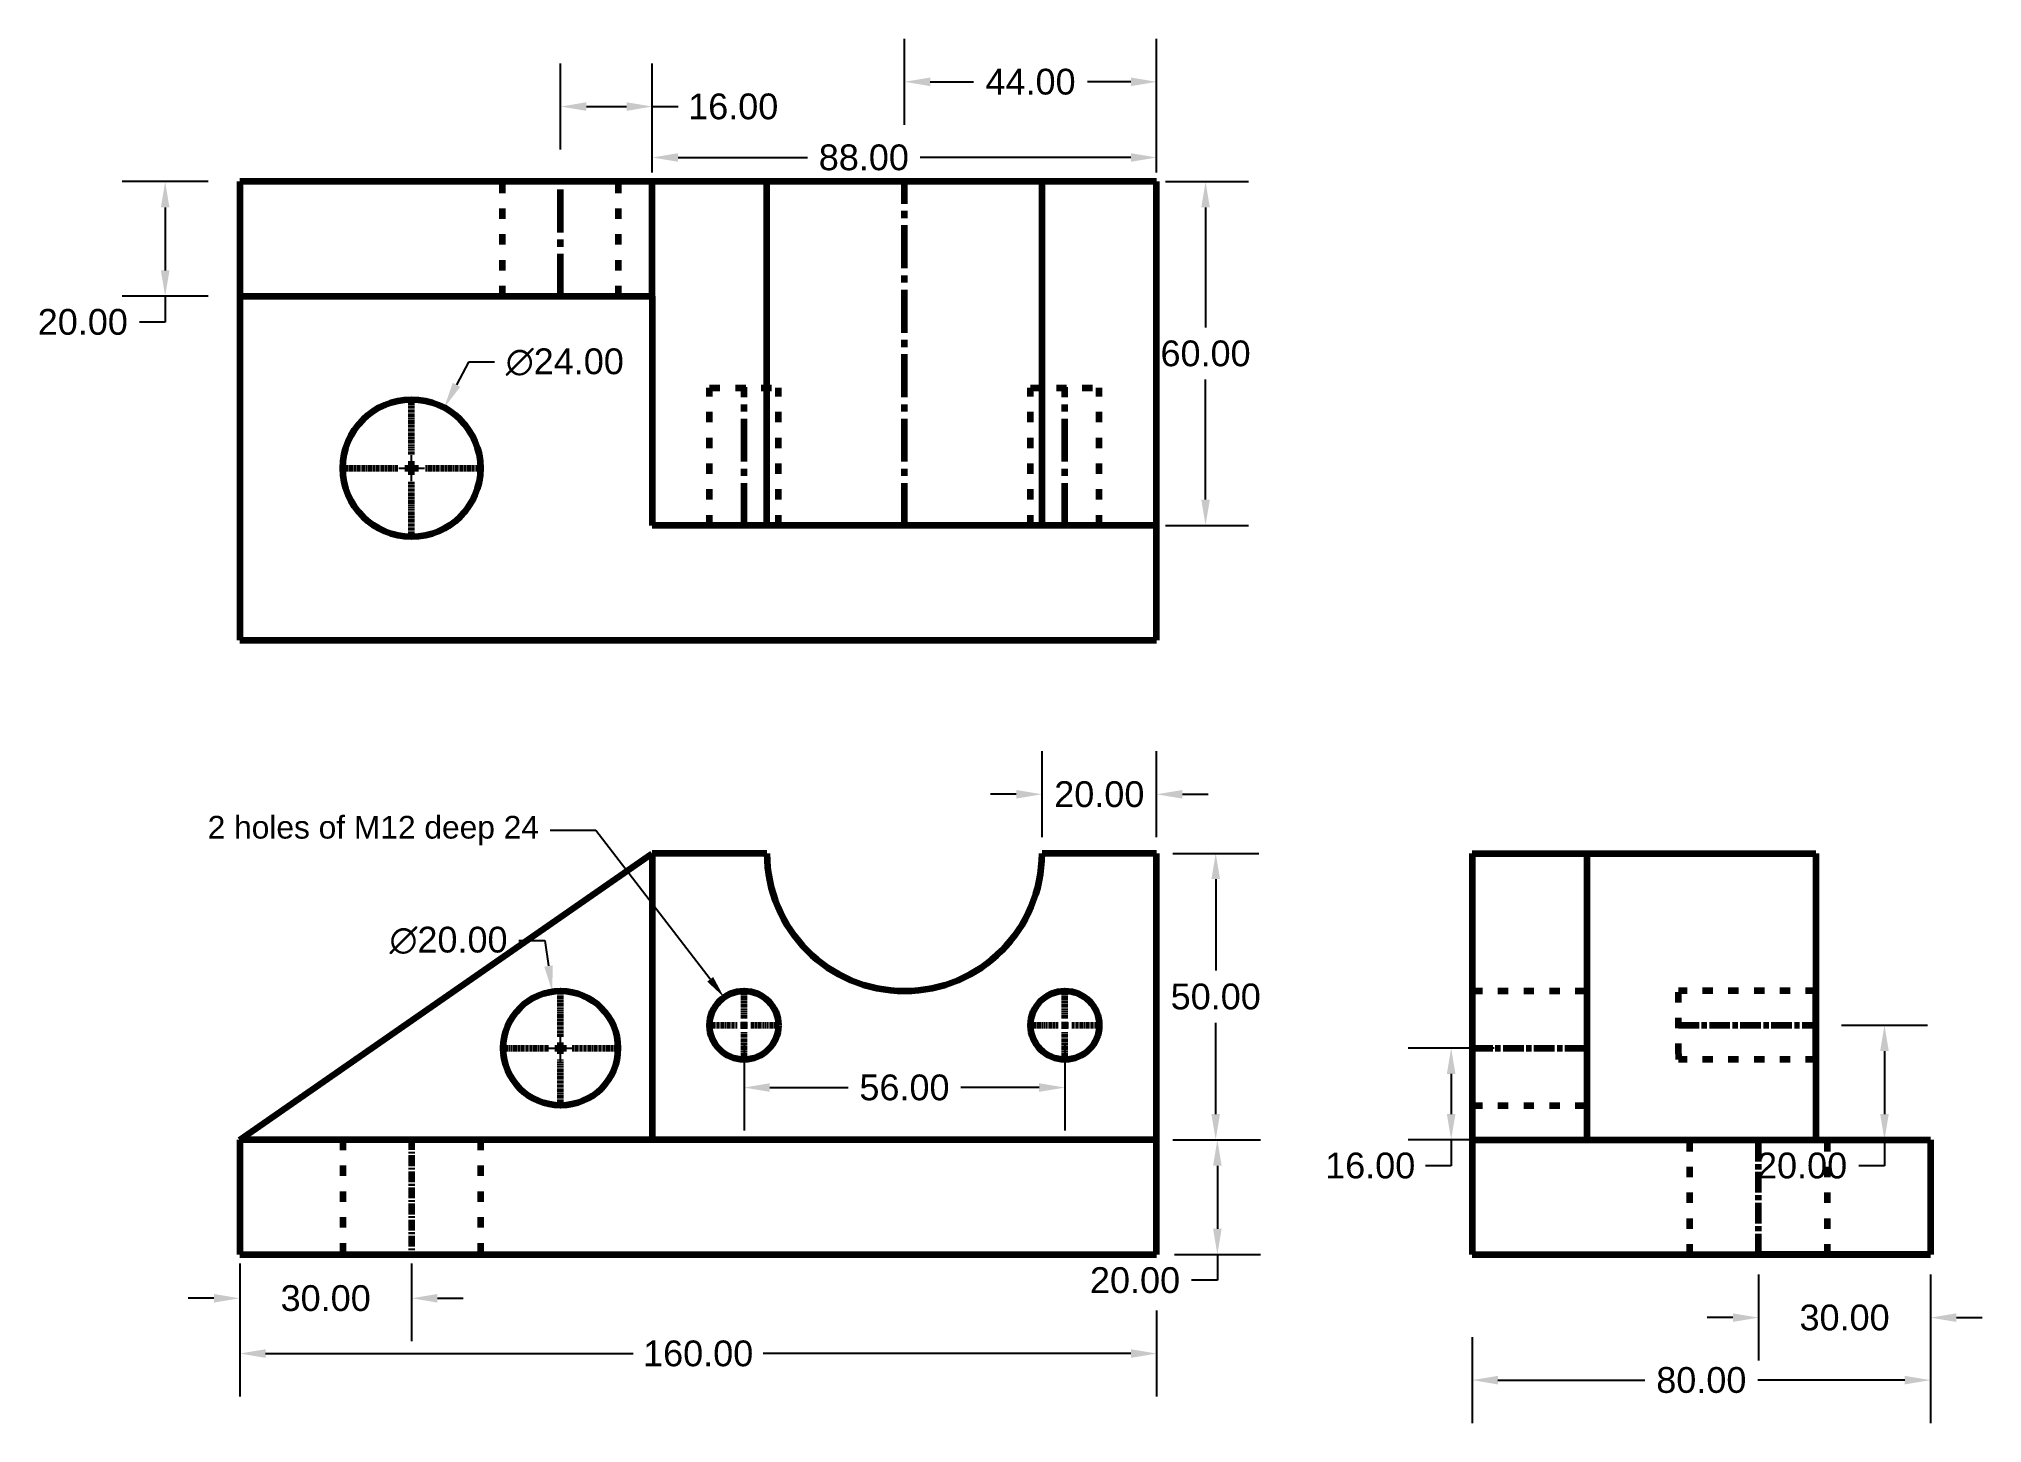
# Model space of a CAD drawing. Header units: inches. Extents: x 5278 to 5617, y -33 to 209.
import ezdxf
from ezdxf import colors
from ezdxf.entities.mleader import LeaderData, LeaderLine
from ezdxf.math import Vec2, Vec3

# ---------------------------------------------------------------- set-up
doc = ezdxf.new("R2010")
doc.units = ezdxf.units.IN
doc.header["$LTSCALE"] = 0.5
doc.header["$MEASUREMENT"] = 0
doc.header["$PDMODE"] = 35
for name, pattern in [('ACAD_ISO03W100', [30, 12, -18]), ('ACAD_ISO08W100', [36, 24, -3, 6, -3]), ('CENTER2', [1.125, 0.75, -0.125, 0.125, -0.125])]:
    doc.linetypes.add(name, pattern=pattern)
doc.styles.get("Standard").update_dxf_attribs({"font": 'arial.ttf'})
doc.dimstyles.new('ggg', dxfattribs={"dimscale": 25, "dimtxt": 0.18, "dimasz": 0.18, "dimexe": 0.3, "dimexo": 0.0625, "dimgap": 0.09, "dimtad": 0, "dimtih": 1, "dimtoh": 1, "dimzin": 0, "dimdsep": 46, "dimtxsty": 'Standard', "dimcen": 0.09, "dimadec": 0, "dimazin": 0, "dimtfac": 1, "dimtofl": 0, "dimtmove": 0, "dimatfit": 3, "dimfxl": 0.3, "dimfxlon": 1, "dimtolj": 1, "dimtzin": 0, "dimarcsym": 0})

# ---------------------------------------------------------------- blocks, each defined once
blk = doc.blocks.new('*U0')
at = {"color": 0, "linetype": 'CENTER2', "lineweight": 100, "transparency": 16777216}
for p, q in [((0, 1.2), (0, 6.12)), ((-6.12, 0), (-1.2, 0)), ((1.2, 0), (6.12, 0)), ((0, -6.12), (0, -1.2))]:
    blk.add_line(p, q, dxfattribs=at)
at = {"color": 0, "linetype": 'Continuous', "lineweight": 100, "transparency": 16777216}
for p, q in [((-0.6, 0), (0.6, 0)), ((0, -0.6), (0, 0.6))]:
    blk.add_line(p, q, dxfattribs=at)
blk = doc.blocks.new('*U1')
at = {"color": 0, "linetype": 'CENTER2', "lineweight": 100, "transparency": 16777216}
for p, q in [((0, 2), (0, 10.12)), ((-10.12, 0), (-2, 0)), ((2, 0), (10.12, 0)), ((0, -10.12), (0, -2))]:
    blk.add_line(p, q, dxfattribs=at)
at = {"color": 0, "linetype": 'Continuous', "lineweight": 100, "transparency": 16777216}
for p, q in [((-1, 0), (1, 0)), ((0, -1), (0, 1))]:
    blk.add_line(p, q, dxfattribs=at)
blk = doc.blocks.new('*U2')
at = {"color": 0, "linetype": 'CENTER2', "lineweight": 100, "transparency": 16777216}
for p, q in [((0, 1.2), (0, 6.12)), ((-6.12, 0), (-1.2, 0)), ((1.2, 0), (6.12, 0)), ((0, -6.12), (0, -1.2))]:
    blk.add_line(p, q, dxfattribs=at)
at = {"color": 0, "linetype": 'Continuous', "lineweight": 100, "transparency": 16777216}
for p, q in [((-0.6, 0), (0.6, 0)), ((0, -0.6), (0, 0.6))]:
    blk.add_line(p, q, dxfattribs=at)
blk = doc.blocks.new('*U3')
at = {"color": 0, "linetype": 'CENTER2', "lineweight": 100, "ltscale": 5, "transparency": 16777216}
blk.add_line((0, 10.12), (0, -10.12), dxfattribs=at)
blk = doc.blocks.new('*U4')
at = {"color": 0, "linetype": 'CENTER2', "lineweight": 100, "ltscale": 20, "transparency": 16777216}
blk.add_line((0, -30.12), (0, 30.12), dxfattribs=at)
blk = doc.blocks.new('*U5')
at = {"color": 0, "linetype": 'CENTER2', "lineweight": 100, "ltscale": 20, "transparency": 16777216}
blk.add_line((0, -12.12), (0, 12.12), dxfattribs=at)
blk = doc.blocks.new('*U6')
at = {"color": 0, "linetype": 'CENTER2', "lineweight": 100, "ltscale": 20, "transparency": 16777216}
blk.add_line((0, -12.12), (0, 12.12), dxfattribs=at)
blk = doc.blocks.new('*U7')
at = {"color": 0, "linetype": 'CENTER2', "lineweight": 100, "ltscale": 20, "transparency": 16777216}
blk.add_line((0, -10.12), (0, 10.12), dxfattribs=at)
blk = doc.blocks.new('*U8')
at = {"color": 0, "linetype": 'CENTER2', "lineweight": 100, "transparency": 16777216}
for p, q in [((0, 2.4), (0, 12.12)), ((-12.12, 0), (-2.4, 0)), ((2.4, 0), (12.12, 0)), ((0, -12.12), (0, -2.4))]:
    blk.add_line(p, q, dxfattribs=at)
at = {"color": 0, "linetype": 'Continuous', "lineweight": 100, "transparency": 16777216}
for p, q in [((-1.2, 0), (1.2, 0)), ((0, -1.2), (0, 1.2))]:
    blk.add_line(p, q, dxfattribs=at)
blk = doc.blocks.new('*D9')
at = {"color": 0, "lineweight": -2, "ltscale": 0.3, "transparency": 16777216}
for p, q in [((5592.73, 36.78), (5607.73, 36.78)), ((5600.23, 32.28), (5600.23, 21.28)), ((5592.73, 16.78), (5607.73, 16.78)), ((5600.23, 16.78), (5600.23, 12.28)), ((5600.23, 12.28), (5595.73, 12.28))]:
    blk.add_line(p, q, dxfattribs=at)
at = {"color": 0, "lineweight": 100, "ltscale": 0.3, "transparency": 16777216}
for points in [[(5599.48, 32.28), (5600.98, 32.28), (5600.23, 36.78)], [(5599.48, 21.28), (5600.98, 21.28), (5600.23, 16.78)]]:
    blk.add_solid(points, dxfattribs=at)
at = {"layer": 'Defpoints', "color": 0, "lineweight": 100, "ltscale": 0.3, "transparency": 16777216}
for p in [(5588.27, 36.78), (5588.27, 16.78), (5600.23, 16.78)]:
    blk.add_point(p, dxfattribs=at)
at = {"color": 0, "lineweight": 100, "ltscale": 0.3, "transparency": 16777216, "insert": (5585.85, 12.28), "char_height": 4.5, "attachment_point": 5}
blk.add_mtext('\\A1;20.00', dxfattribs=at)
blk = doc.blocks.new('*D10')
at = {"color": 0, "lineweight": -2, "ltscale": 0.3, "transparency": 16777216}
for p, q in [((5578.27, -6.74), (5578.27, -21.74)), ((5608.27, -6.74), (5608.27, -21.74)), ((5573.77, -14.24), (5569.27, -14.24)), ((5612.77, -14.24), (5617.27, -14.24))]:
    blk.add_line(p, q, dxfattribs=at)
at = {"color": 0, "lineweight": 100, "ltscale": 0.3, "transparency": 16777216}
for points in [[(5573.77, -13.49), (5573.77, -14.99), (5578.27, -14.24)], [(5612.77, -13.49), (5612.77, -14.99), (5608.27, -14.24)]]:
    blk.add_solid(points, dxfattribs=at)
at = {"layer": 'Defpoints', "color": 0, "lineweight": 100, "ltscale": 0.3, "transparency": 16777216}
for p in [(5578.27, -3.22), (5608.27, -3.22), (5608.27, -14.24)]:
    blk.add_point(p, dxfattribs=at)
at = {"color": 0, "lineweight": 100, "ltscale": 0.3, "transparency": 16777216, "insert": (5593.27, -14.24), "char_height": 4.5, "attachment_point": 5}
blk.add_mtext('\\A1;30.00', dxfattribs=at)
blk = doc.blocks.new('*D11')
at = {"color": 0, "lineweight": -2, "ltscale": 0.3, "transparency": 16777216}
for p, q in [((5528.27, -17.65), (5528.27, -32.65)), ((5608.27, -17.65), (5608.27, -32.65)), ((5532.77, -25.15), (5558.43, -25.15)), ((5603.77, -25.15), (5578.11, -25.15))]:
    blk.add_line(p, q, dxfattribs=at)
at = {"color": 0, "lineweight": 100, "ltscale": 0.3, "transparency": 16777216}
for points in [[(5532.77, -24.4), (5532.77, -25.9), (5528.27, -25.15)], [(5603.77, -24.4), (5603.77, -25.9), (5608.27, -25.15)]]:
    blk.add_solid(points, dxfattribs=at)
at = {"layer": 'Defpoints', "color": 0, "lineweight": 100, "ltscale": 0.3, "transparency": 16777216}
for p in [(5528.27, -3.22), (5608.27, -3.22), (5608.27, -25.15)]:
    blk.add_point(p, dxfattribs=at)
at = {"color": 0, "lineweight": 100, "ltscale": 0.3, "transparency": 16777216, "insert": (5568.27, -25.15), "char_height": 4.5, "attachment_point": 5}
blk.add_mtext('\\A1;80.00', dxfattribs=at)
blk = doc.blocks.new('*D12')
at = {"color": 0, "lineweight": -2, "ltscale": 0.3, "transparency": 16777216}
for p, q in [((5532.11, 32.78), (5517.11, 32.78)), ((5524.61, 28.28), (5524.61, 21.28)), ((5532.11, 16.78), (5517.11, 16.78)), ((5524.61, 16.78), (5524.61, 12.28)), ((5524.61, 12.28), (5520.11, 12.28))]:
    blk.add_line(p, q, dxfattribs=at)
at = {"color": 0, "lineweight": 100, "ltscale": 0.3, "transparency": 16777216}
for points in [[(5523.86, 28.28), (5525.36, 28.28), (5524.61, 32.78)], [(5523.86, 21.28), (5525.36, 21.28), (5524.61, 16.78)]]:
    blk.add_solid(points, dxfattribs=at)
at = {"layer": 'Defpoints', "color": 0, "lineweight": 100, "ltscale": 0.3, "transparency": 16777216}
for p in [(5538.27, 32.78), (5524.61, 16.78), (5538.27, 16.78)]:
    blk.add_point(p, dxfattribs=at)
at = {"color": 0, "lineweight": 100, "ltscale": 0.3, "transparency": 16777216, "insert": (5510.49, 12.28), "char_height": 4.5, "attachment_point": 5}
blk.add_mtext('\\A1;16.00', dxfattribs=at)
blk = doc.blocks.new('*D13')
at = {"color": 0, "lineweight": -2, "ltscale": 0.3, "transparency": 16777216}
for p, q in [((5476.32, 16.78), (5491.32, 16.78)), ((5483.82, 12.28), (5483.82, 1.28)), ((5476.32, -3.22), (5491.32, -3.22)), ((5483.82, -3.22), (5483.82, -7.72)), ((5483.82, -7.72), (5479.32, -7.72))]:
    blk.add_line(p, q, dxfattribs=at)
at = {"color": 0, "lineweight": 100, "ltscale": 0.3, "transparency": 16777216}
for points in [[(5483.07, 12.28), (5484.57, 12.28), (5483.82, 16.78)], [(5483.07, 1.28), (5484.57, 1.28), (5483.82, -3.22)]]:
    blk.add_solid(points, dxfattribs=at)
at = {"layer": 'Defpoints', "color": 0, "lineweight": 100, "ltscale": 0.3, "transparency": 16777216}
for p in [(5473.22, 16.78), (5473.22, -3.22), (5483.82, -3.22)]:
    blk.add_point(p, dxfattribs=at)
at = {"color": 0, "lineweight": 100, "ltscale": 0.3, "transparency": 16777216, "insert": (5469.45, -7.72), "char_height": 4.5, "attachment_point": 5}
blk.add_mtext('\\A1;20.00', dxfattribs=at)
blk = doc.blocks.new('*D14')
at = {"color": 0, "lineweight": -2, "ltscale": 0.3, "transparency": 16777216}
for p, q in [((5313.22, -13.01), (5313.22, -28.01)), ((5473.22, -13.01), (5473.22, -28.01)), ((5317.72, -20.51), (5381.85, -20.51)), ((5468.72, -20.51), (5404.59, -20.51))]:
    blk.add_line(p, q, dxfattribs=at)
at = {"color": 0, "lineweight": 100, "ltscale": 0.3, "transparency": 16777216}
for points in [[(5317.72, -19.76), (5317.72, -21.26), (5313.22, -20.51)], [(5468.72, -19.76), (5468.72, -21.26), (5473.22, -20.51)]]:
    blk.add_solid(points, dxfattribs=at)
at = {"layer": 'Defpoints', "color": 0, "lineweight": 100, "ltscale": 0.3, "transparency": 16777216}
for p in [(5313.22, -3.22), (5473.22, -3.22), (5473.22, -20.51)]:
    blk.add_point(p, dxfattribs=at)
at = {"color": 0, "lineweight": 100, "ltscale": 0.3, "transparency": 16777216, "insert": (5393.22, -20.51), "char_height": 4.5, "attachment_point": 5}
blk.add_mtext('\\A1;160.00', dxfattribs=at)
blk = doc.blocks.new('*D15')
at = {"color": 0, "lineweight": -2, "ltscale": 0.3, "transparency": 16777216}
for p, q in [((5313.22, -4.78), (5313.22, -18.36)), ((5343.22, -4.78), (5343.22, -18.36)), ((5308.72, -10.86), (5304.22, -10.86)), ((5347.72, -10.86), (5352.22, -10.86))]:
    blk.add_line(p, q, dxfattribs=at)
at = {"color": 0, "lineweight": 100, "ltscale": 0.3, "transparency": 16777216}
for points in [[(5308.72, -10.11), (5308.72, -11.61), (5313.22, -10.86)], [(5347.72, -10.11), (5347.72, -11.61), (5343.22, -10.86)]]:
    blk.add_solid(points, dxfattribs=at)
at = {"layer": 'Defpoints', "color": 0, "lineweight": 100, "ltscale": 0.3, "transparency": 16777216}
for p in [(5313.22, -3.22), (5343.22, -3.22), (5343.22, -10.86)]:
    blk.add_point(p, dxfattribs=at)
at = {"color": 0, "lineweight": 100, "ltscale": 0.3, "transparency": 16777216, "insert": (5328.22, -10.86), "char_height": 4.5, "attachment_point": 5}
blk.add_mtext('\\A1;30.00', dxfattribs=at)
blk = doc.blocks.new('*D16')
at = {"color": 0, "lineweight": -2, "ltscale": 0.3, "transparency": 16777216}
for p, q in [((5401.22, 33.41), (5401.22, 18.41)), ((5457.22, 33.41), (5457.22, 18.41)), ((5405.72, 25.91), (5419.39, 25.91)), ((5452.72, 25.91), (5439.06, 25.91))]:
    blk.add_line(p, q, dxfattribs=at)
at = {"color": 0, "lineweight": 100, "ltscale": 0.3, "transparency": 16777216}
for points in [[(5405.72, 26.66), (5405.72, 25.16), (5401.22, 25.91)], [(5452.72, 26.66), (5452.72, 25.16), (5457.22, 25.91)]]:
    blk.add_solid(points, dxfattribs=at)
at = {"layer": 'Defpoints', "color": 0, "lineweight": 100, "ltscale": 0.3, "transparency": 16777216}
for p in [(5401.22, 36.78), (5457.22, 36.78), (5457.22, 25.91)]:
    blk.add_point(p, dxfattribs=at)
at = {"color": 0, "lineweight": 100, "ltscale": 0.3, "transparency": 16777216, "insert": (5429.22, 25.91), "char_height": 4.5, "attachment_point": 5}
blk.add_mtext('\\A1;56.00', dxfattribs=at)
blk = doc.blocks.new('*D17')
at = {"color": 0, "lineweight": -2, "ltscale": 0.3, "transparency": 16777216}
for p, q in [((5453.22, 69.59), (5453.22, 84.59)), ((5473.22, 69.59), (5473.22, 84.59)), ((5448.72, 77.09), (5444.22, 77.09)), ((5477.72, 77.09), (5482.22, 77.09))]:
    blk.add_line(p, q, dxfattribs=at)
at = {"color": 0, "lineweight": 100, "ltscale": 0.3, "transparency": 16777216}
for points in [[(5448.72, 77.84), (5448.72, 76.34), (5453.22, 77.09)], [(5477.72, 77.84), (5477.72, 76.34), (5473.22, 77.09)]]:
    blk.add_solid(points, dxfattribs=at)
at = {"layer": 'Defpoints', "color": 0, "lineweight": 100, "ltscale": 0.3, "transparency": 16777216}
for p in [(5473.22, 77.09), (5453.22, 66.78), (5473.22, 66.78)]:
    blk.add_point(p, dxfattribs=at)
at = {"color": 0, "lineweight": 100, "ltscale": 0.3, "transparency": 16777216, "insert": (5463.22, 77.09), "char_height": 4.5, "attachment_point": 5}
blk.add_mtext('\\A1;20.00', dxfattribs=at)
blk = doc.blocks.new('*D18')
at = {"color": 0, "lineweight": -2, "ltscale": 0.3, "transparency": 16777216}
for p, q in [((5476.03, 66.78), (5491.03, 66.78)), ((5483.53, 62.28), (5483.53, 46.33)), ((5483.53, 21.28), (5483.53, 37.23)), ((5476.03, 16.78), (5491.03, 16.78))]:
    blk.add_line(p, q, dxfattribs=at)
at = {"color": 0, "lineweight": 100, "ltscale": 0.3, "transparency": 16777216}
for points in [[(5482.78, 62.28), (5484.28, 62.28), (5483.53, 66.78)], [(5482.78, 21.28), (5484.28, 21.28), (5483.53, 16.78)]]:
    blk.add_solid(points, dxfattribs=at)
at = {"layer": 'Defpoints', "color": 0, "lineweight": 100, "ltscale": 0.3, "transparency": 16777216}
for p in [(5473.22, 66.78), (5473.22, 16.78), (5483.53, 16.78)]:
    blk.add_point(p, dxfattribs=at)
at = {"color": 0, "lineweight": 100, "ltscale": 0.3, "transparency": 16777216, "insert": (5483.53, 41.78), "char_height": 4.5, "attachment_point": 5}
blk.add_mtext('\\A1;50.00', dxfattribs=at)
blk = doc.blocks.new('*D19')
at = {"color": 0, "lineweight": -2, "ltscale": 0.3, "transparency": 16777216}
for p, q in [((5361.94, 51.58), (5366.44, 51.58)), ((5366.44, 51.58), (5367.1, 47.13)), ((5369.22, 30.53), (5369.22, 35.03)), ((5366.97, 32.78), (5371.47, 32.78))]:
    blk.add_line(p, q, dxfattribs=at)
at = {"color": 0, "lineweight": 100, "ltscale": 0.3, "transparency": 16777216}
blk.add_solid([(5367.84, 47.24), (5366.36, 47.02), (5367.76, 42.67)], dxfattribs=at)
at = {"layer": 'Defpoints', "color": 0, "lineweight": 100, "ltscale": 0.3, "transparency": 16777216}
for p in [(5367.76, 42.67), (5370.68, 22.89)]:
    blk.add_point(p, dxfattribs=at)
at = {"color": 0, "lineweight": 100, "ltscale": 0.3, "transparency": 16777216, "insert": (5349.66, 51.58), "char_height": 4.5, "attachment_point": 5}
blk.add_mtext('\\A1;∅20.00', dxfattribs=at)
blk = doc.blocks.new('*D20')
at = {"color": 0, "lineweight": -2, "ltscale": 0.3, "transparency": 16777216}
for p, q in [((5307.71, 184.01), (5292.71, 184.01)), ((5300.21, 179.51), (5300.21, 168.51)), ((5307.71, 164.01), (5292.71, 164.01)), ((5300.21, 164.01), (5300.21, 159.51)), ((5300.21, 159.51), (5295.71, 159.51))]:
    blk.add_line(p, q, dxfattribs=at)
at = {"color": 0, "lineweight": 100, "ltscale": 0.3, "transparency": 16777216}
for points in [[(5299.46, 179.51), (5300.96, 179.51), (5300.21, 184.01)], [(5299.46, 168.51), (5300.96, 168.51), (5300.21, 164.01)]]:
    blk.add_solid(points, dxfattribs=at)
at = {"layer": 'Defpoints', "color": 0, "lineweight": 100, "ltscale": 0.3, "transparency": 16777216}
for p in [(5313.22, 184.01), (5300.21, 164.01), (5313.22, 164.01)]:
    blk.add_point(p, dxfattribs=at)
at = {"color": 0, "lineweight": 100, "ltscale": 0.3, "transparency": 16777216, "insert": (5285.84, 159.51), "char_height": 4.5, "attachment_point": 5}
blk.add_mtext('\\A1;20.00', dxfattribs=at)
blk = doc.blocks.new('*D21')
at = {"color": 0, "lineweight": -2, "ltscale": 0.3, "transparency": 16777216}
for p, q in [((5369.22, 189.61), (5369.22, 204.61)), ((5385.22, 189.61), (5385.22, 204.61)), ((5373.72, 197.11), (5380.72, 197.11)), ((5385.22, 197.11), (5389.72, 197.11))]:
    blk.add_line(p, q, dxfattribs=at)
at = {"color": 0, "lineweight": 100, "ltscale": 0.3, "transparency": 16777216}
for points in [[(5373.72, 197.86), (5373.72, 196.36), (5369.22, 197.11)], [(5380.72, 197.86), (5380.72, 196.36), (5385.22, 197.11)]]:
    blk.add_solid(points, dxfattribs=at)
at = {"layer": 'Defpoints', "color": 0, "lineweight": 100, "ltscale": 0.3, "transparency": 16777216}
for p in [(5385.22, 197.11), (5369.22, 184.13), (5385.22, 184.13)]:
    blk.add_point(p, dxfattribs=at)
at = {"color": 0, "lineweight": 100, "ltscale": 0.3, "transparency": 16777216, "insert": (5399.34, 197.11), "char_height": 4.5, "attachment_point": 5}
blk.add_mtext('\\A1;16.00', dxfattribs=at)
blk = doc.blocks.new('*D22')
at = {"color": 0, "lineweight": -2, "ltscale": 0.3, "transparency": 16777216}
for p, q in [((5385.22, 185.58), (5385.22, 195.72)), ((5473.22, 185.58), (5473.22, 195.72)), ((5389.72, 188.22), (5412.3, 188.22)), ((5468.72, 188.22), (5431.97, 188.22))]:
    blk.add_line(p, q, dxfattribs=at)
at = {"color": 0, "lineweight": 100, "ltscale": 0.3, "transparency": 16777216}
for points in [[(5389.72, 188.97), (5389.72, 187.47), (5385.22, 188.22)], [(5468.72, 188.97), (5468.72, 187.47), (5473.22, 188.22)]]:
    blk.add_solid(points, dxfattribs=at)
at = {"layer": 'Defpoints', "color": 0, "lineweight": 100, "ltscale": 0.3, "transparency": 16777216}
for p in [(5473.22, 188.22), (5385.22, 184.01), (5473.22, 184.01)]:
    blk.add_point(p, dxfattribs=at)
at = {"color": 0, "lineweight": 100, "ltscale": 0.3, "transparency": 16777216, "insert": (5422.13, 188.22), "char_height": 4.5, "attachment_point": 5}
blk.add_mtext('\\A1;88.00', dxfattribs=at)
blk = doc.blocks.new('*D23')
at = {"color": 0, "lineweight": -2, "ltscale": 0.3, "transparency": 16777216}
for p, q in [((5429.22, 193.93), (5429.22, 208.93)), ((5473.22, 193.93), (5473.22, 208.93)), ((5433.72, 201.43), (5441.29, 201.43)), ((5468.72, 201.43), (5461.15, 201.43))]:
    blk.add_line(p, q, dxfattribs=at)
at = {"color": 0, "lineweight": 100, "ltscale": 0.3, "transparency": 16777216}
for points in [[(5433.72, 202.18), (5433.72, 200.68), (5429.22, 201.43)], [(5468.72, 202.18), (5468.72, 200.68), (5473.22, 201.43)]]:
    blk.add_solid(points, dxfattribs=at)
at = {"layer": 'Defpoints', "color": 0, "lineweight": 100, "ltscale": 0.3, "transparency": 16777216}
for p in [(5473.22, 201.43), (5429.22, 184.01), (5473.22, 184.01)]:
    blk.add_point(p, dxfattribs=at)
at = {"color": 0, "lineweight": 100, "ltscale": 0.3, "transparency": 16777216, "insert": (5451.22, 201.43), "char_height": 4.5, "attachment_point": 5}
blk.add_mtext('\\A1;44.00', dxfattribs=at)
blk = doc.blocks.new('*D24')
at = {"color": 0, "lineweight": -2, "ltscale": 0.3, "transparency": 16777216}
for p, q in [((5474.78, 184.01), (5489.26, 184.01)), ((5481.76, 179.51), (5481.76, 158.56)), ((5481.76, 128.51), (5481.76, 149.47)), ((5474.78, 124.01), (5489.26, 124.01))]:
    blk.add_line(p, q, dxfattribs=at)
at = {"color": 0, "lineweight": 100, "ltscale": 0.3, "transparency": 16777216}
for points in [[(5481.01, 179.51), (5482.51, 179.51), (5481.76, 184.01)], [(5481.01, 128.51), (5482.51, 128.51), (5481.76, 124.01)]]:
    blk.add_solid(points, dxfattribs=at)
at = {"layer": 'Defpoints', "color": 0, "lineweight": 100, "ltscale": 0.3, "transparency": 16777216}
for p in [(5473.22, 184.01), (5481.76, 184.01), (5473.22, 124.01)]:
    blk.add_point(p, dxfattribs=at)
at = {"color": 0, "lineweight": 100, "ltscale": 0.3, "transparency": 16777216, "insert": (5481.76, 154.01), "char_height": 4.5, "attachment_point": 5}
blk.add_mtext('\\A1;60.00', dxfattribs=at)
blk = doc.blocks.new('*D25')
at = {"color": 0, "lineweight": -2, "ltscale": 0.3, "transparency": 16777216}
for p, q in [((5353.17, 152.51), (5351.04, 148.55)), ((5357.67, 152.51), (5353.17, 152.51)), ((5343.22, 131.76), (5343.22, 136.26)), ((5340.97, 134.01), (5345.47, 134.01))]:
    blk.add_line(p, q, dxfattribs=at)
at = {"color": 0, "lineweight": 100, "ltscale": 0.3, "transparency": 16777216}
blk.add_solid([(5350.38, 148.9), (5351.7, 148.19), (5348.91, 144.58)], dxfattribs=at)
at = {"layer": 'Defpoints', "color": 0, "lineweight": 100, "ltscale": 0.3, "transparency": 16777216}
for p in [(5348.91, 144.58), (5337.54, 123.45)]:
    blk.add_point(p, dxfattribs=at)
at = {"color": 0, "lineweight": 100, "ltscale": 0.3, "transparency": 16777216, "insert": (5369.95, 152.51), "char_height": 4.5, "attachment_point": 5}
blk.add_mtext('\\A1;∅24.00', dxfattribs=at)

msp = doc.modelspace()

# ---------------------------------------------------------------- linework, layer by layer
at = {"lineweight": 100, "ltscale": 0.3}
for p, q in [((5473.22, 184.015), (5313.22, 184.015)), ((5313.22, 184.015), (5313.22, 124.015)), ((5313.22, 184.015), (5313.22, 164.015)), ((5385.22, 164.015), (5385.22, 184.015)), ((5405.22, 124.015), (5405.22, 184.015)), ((5453.22, 124.015), (5453.22, 184.015)), ((5473.22, 124.015), (5473.22, 184.015)), ((5313.22, 164.015), (5385.22, 164.015)), ((5385.22, 164.015), (5385.22, 124.015)), ((5313.22, 124.015), (5313.22, 104.015)), ((5473.22, 124.015), (5385.22, 124.015)), ((5473.22, 104.015), (5473.22, 124.015)), ((5313.22, 104.015), (5473.22, 104.015)), ((5528.271, 66.782), (5528.271, -3.218)), ((5528.271, 66.782), (5588.271, 66.782)), ((5548.271, 66.782), (5548.271, 16.782)), ((5588.271, 66.782), (5588.271, 16.782)), ((5588.271, 30.782), (5588.271, 42.782)), ((5528.271, 16.782), (5608.271, 16.782)), ((5608.271, 16.782), (5608.271, -3.218)), ((5528.271, -3.218), (5608.271, -3.218)), ((5608.271, -3.218), (5578.271, -3.218))]:
    msp.add_line(p, q, dxfattribs=at)
at = {"linetype": 'ACAD_ISO03W100', "lineweight": 100, "ltscale": 0.3}
for p, q in [((5359.1, 164.015), (5359.1, 184.015)), ((5379.34, 164.015), (5379.34, 184.015)), ((5395.22, 124.015), (5395.22, 148.015)), ((5395.22, 148.015), (5407.22, 148.015)), ((5407.22, 124.015), (5407.22, 148.015)), ((5451.22, 124.015), (5451.22, 148.015)), ((5451.22, 148.015), (5463.22, 148.015)), ((5463.22, 124.015), (5463.22, 148.015)), ((5528.271, 42.782), (5548.271, 42.782)), ((5564.271, 31.782), (5564.271, 42.782)), ((5588.271, 42.782), (5564.271, 42.782)), ((5564.271, 31.782), (5564.271, 30.782)), ((5588.271, 30.782), (5564.271, 30.782)), ((5528.271, 22.782), (5548.271, 22.782)), ((5331.22, 16.782), (5331.22, -3.218)), ((5355.22, 16.782), (5355.22, -3.218)), ((5566.271, -3.218), (5566.271, 16.782)), ((5590.271, -3.218), (5590.271, 16.782))]:
    msp.add_line(p, q, dxfattribs=at)
at = {"lineweight": 100}
for p, q in [((5313.22, 16.782), (5385.22, 66.782)), ((5405.22, 66.782), (5385.22, 66.782)), ((5385.22, 66.782), (5385.22, 16.782)), ((5473.22, 66.782), (5453.22, 66.782)), ((5473.22, 16.782), (5473.22, 66.782)), ((5473.22, 16.782), (5313.22, 16.782)), ((5313.22, 16.782), (5313.22, -3.218)), ((5473.22, -3.218), (5473.22, 16.782)), ((5313.22, -3.218), (5473.22, -3.218))]:
    msp.add_line(p, q, dxfattribs=at)
at = {"linetype": 'ACAD_ISO08W100', "lineweight": 100, "ltscale": 0.3}
for p, q in [((5564.271, 36.782), (5588.271, 36.782)), ((5528.271, 32.782), (5548.271, 32.782)), ((5578.271, -3.218), (5578.271, 16.782))]:
    msp.add_line(p, q, dxfattribs=at)
at = {"lineweight": 100, "ltscale": 0.3}
msp.add_circle((5343.22, 134.015), 12, dxfattribs=at)
at = {"lineweight": 100}
for centre, radius in [((5369.22, 32.782), 10), ((5401.22, 36.782), 6), ((5457.22, 36.782), 6)]:
    msp.add_circle(centre, radius, dxfattribs=at)
msp.add_arc((5429.22, 66.782), 24, 180, 0, dxfattribs=at)

# ---------------------------------------------------------------- block references
at = {"linetype": 'CENTER2', "lineweight": 100, "ltscale": 20}
for name, p in [('*U7', (5369.22, 174.015)), ('*U4', (5429.22, 154.015)), ('*U6', (5401.22, 136.015)), ('*U5', (5457.22, 136.015))]:
    msp.add_blockref(name, p, dxfattribs=at)
at = {"linetype": 'CENTER2', "lineweight": 100}
for name, p in [('*U8', (5343.22, 134.015)), ('*U1', (5369.22, 32.782)), ('*U0', (5401.22, 36.782)), ('*U2', (5457.22, 36.782))]:
    msp.add_blockref(name, p, dxfattribs=at)
at = {"linetype": 'CENTER2', "lineweight": 100, "ltscale": 5}
msp.add_blockref('*U3', (5343.22, 6.782), dxfattribs=at)

# ---------------------------------------------------------------- dimensions: what is measured, and where the dimension line sits
at = {"lineweight": 100, "ltscale": 0.3}
for base, p1, p2, picture, middle in [((5473.22, 201.428), (5429.22, 184.015), (5473.22, 184.015), '*D23', (5451.22, 201.428)), ((5385.22, 197.112), (5369.22, 184.135), (5385.22, 184.135), '*D21', (5399.343, 197.112)), ((5473.22, 77.091), (5453.22, 66.782), (5473.22, 66.782), '*D17', (5463.22, 77.091)), ((5457.22, 25.913), (5401.22, 36.782), (5457.22, 36.782), '*D16', (5429.22, 25.913)), ((5343.22, -10.864), (5313.22, -3.218), (5343.22, -3.218), '*D15', (5328.22, -10.864)), ((5473.22, -20.514), (5313.22, -3.218), (5473.22, -3.218), '*D14', (5393.22, -20.514)), ((5608.271, -25.152), (5528.271, -3.218), (5608.271, -3.218), '*D11', (5568.271, -25.152)), ((5608.271, -14.243), (5578.271, -3.218), (5608.271, -3.218), '*D10', (5593.271, -14.243))]:
    dim = msp.add_linear_dim(base=base, p1=p1, p2=p2, dimstyle='ggg', dxfattribs=at)
    dim.commit()
    dim.dimension.update_dxf_attribs({"geometry": picture, "text_midpoint": middle})
dim = msp.add_linear_dim(base=(5473.22, 188.222), p1=(5385.22, 184.015), p2=(5473.22, 184.015), dimstyle='ggg', dxfattribs=at)
dim.commit()
dim.dimension.update_dxf_attribs({"geometry": '*D22', "text_midpoint": (5422.135, 188.222), "dimtype": 128})
for base, p1, p2, picture, middle in [((5300.213, 164.015), (5313.22, 184.015), (5313.22, 164.015), '*D20', (5285.84, 159.515)), ((5481.763, 184.015), (5473.22, 124.015), (5473.22, 184.015), '*D24', (5481.763, 154.015)), ((5483.526, 16.782), (5473.22, 66.782), (5473.22, 16.782), '*D18', (5483.526, 41.782)), ((5600.226, 16.782), (5588.271, 36.782), (5588.271, 16.782), '*D9', (5585.852, 12.282)), ((5524.609, 16.782), (5538.271, 32.782), (5538.271, 16.782), '*D12', (5510.486, 12.282)), ((5483.821, -3.218), (5473.22, 16.782), (5473.22, -3.218), '*D13', (5469.448, -7.718))]:
    dim = msp.add_linear_dim(base=base, p1=p1, p2=p2, angle=90, dimstyle='ggg', dxfattribs=at)
    dim.commit()
    dim.dimension.update_dxf_attribs({"geometry": picture, "text_midpoint": middle})
for p1, p2, picture, middle in [((5337.535, 123.447), (5348.905, 144.583), '*D25', (5369.952, 152.509)), ((5370.681, 22.889), (5367.759, 42.675), '*D19', (5349.662, 51.578))]:
    dim = msp.add_diameter_dim_2p(p1=p1, p2=p2, dimstyle='ggg', dxfattribs=at)
    dim.commit()
    dim.dimension.update_dxf_attribs({"geometry": picture, "text_midpoint": middle, "dimtype": 131})

# ---------------------------------------------------------------- leaders
ml = msp.add_multileader_mtext('Standard', dxfattribs=at)
ml.set_content('2 holes of M12 deep 24', color=256)
ml.set_leader_properties()
ml.build(insert=Vec2(0, 0))
ml.multileader.update_dxf_attribs({"dogleg_length": 0.36, "arrow_head_size": 3.96, "scale": 22})
ctx = ml.context
ctx.base_point, ctx.scale, ctx.char_height, ctx.arrow_head_size, ctx.landing_gap_size, ctx.plane_origin = Vec3(5306.068, 70.793), 22, 3.96, 3.96, 1.98, Vec3(5397.735, 41.666)
ctx.text_align_type = 2
notes = []
notes.append((ctx, [(0, (1, 1, 0), (5375.341, 70.793), (-1, 0), 7.92, [(0, [(5397.735, 41.666)], 0, [])])]))
ctx.mtext.insert, ctx.mtext.alignment, ctx.mtext.flow_direction = Vec3(5365.441, 73.323), 3, 5
for ctx, leaders in notes:
    for number, flags, end, landing, length, lines in leaders:
        leader = LeaderData()
        leader.index, (leader.has_last_leader_line, leader.has_dogleg_vector, leader.attachment_direction) = number, flags
        leader.last_leader_point, leader.dogleg_vector, leader.dogleg_length = Vec3(end), Vec3(landing), length
        for number, points, colour, breaks in lines:
            line = LeaderLine()
            line.index, line.vertices, line.color, line.breaks = number, Vec3.list(points), colors.encode_raw_color(colour), breaks
            leader.lines.append(line)
        ctx.leaders.append(leader)

doc.saveas('drawing.dxf')
